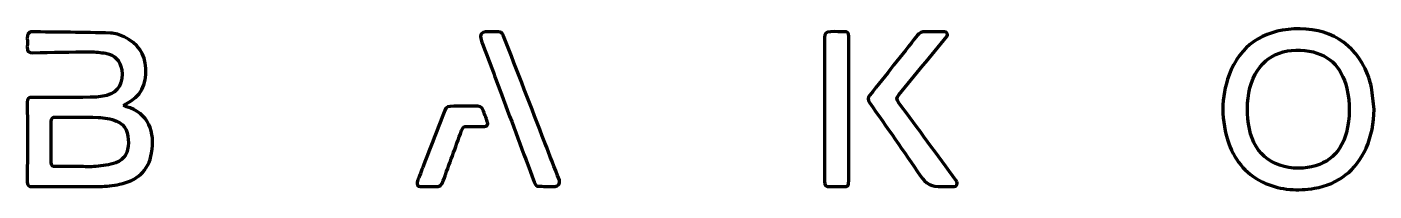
# Model space of a CAD drawing. Header units: inches. Extents: x 89 to 534, y -315 to -261.
import ezdxf

# ---------------------------------------------------------------- set-up
doc = ezdxf.new("R2010")
doc.units = ezdxf.units.IN
doc.header["$MEASUREMENT"] = 0
doc.layers.add('Calque 1', color=7, linetype='Continuous')

msp = doc.modelspace()

# ---------------------------------------------------------------- linework, layer by layer
at = {"layer": 'Calque 1', "color": 7, "lineweight": 158, "true_color": 0xffffff}
for points, knots in [([(534.16, -288.28), (534.08, -292.73), (533.38, -297.03), (531.53, -301.05), (528.15, -308.38), (522.52, -312.92), (514.5, -314.28), (508.98, -315.22), (503.55, -314.93), (498.36, -312.67), (492.41, -310.09), (488.39, -305.58), (486.25, -299.55), (483.58, -292.03), (483.49, -284.31), (486.3, -276.85), (489.97, -267.15), (497.31, -262.24), (507.68, -261.65), (518.94, -261), (527.98, -266.43), (532.01, -276.57), (532.57, -277.99), (533.04, -279.49), (533.3, -281), (533.7, -283.41), (533.89, -285.85), (534.16, -288.28)], [0, 0, 0, 0, 1, 1, 1, 2, 2, 2, 3, 3, 3, 4, 4, 4, 5, 5, 5, 6, 6, 6, 7, 7, 7, 8, 8, 8, 9, 9, 9, 9]), ([(121.21, -286.96), (121.65, -287.16), (121.82, -287.28), (122.02, -287.34), (129.64, -289.39), (131.63, -295.83), (130.48, -302.65), (129.47, -308.59), (125.56, -311.77), (119.92, -312.98), (117.75, -313.45), (115.49, -313.65), (113.27, -313.68), (105.87, -313.76), (98.47, -313.68), (91.07, -313.74), (89.82, -313.74), (89.41, -313.4), (89.41, -312.12), (89.46, -303.39), (89.47, -294.65), (89.41, -285.92), (89.4, -284.53), (89.92, -284.25), (91.18, -284.26), (97.52, -284.31), (103.85, -284.32), (110.19, -284.25), (112.04, -284.23), (113.95, -284.1), (115.72, -283.62), (119.5, -282.58), (121.29, -279.28), (120.59, -275.13), (120.08, -272.07), (118.42, -270.28), (115.32, -269.71), (113.66, -269.41), (111.94, -269.21), (110.25, -269.22), (103.92, -269.25), (97.6, -269.35), (91.27, -269.53), (89.74, -269.57), (89.31, -269.04), (89.42, -267.61), (89.52, -266.34), (89.35, -265.05), (89.49, -263.79), (89.54, -263.36), (90.17, -262.64), (90.53, -262.65), (99.31, -262.7), (108.09, -262.78), (116.86, -263.01), (118.4, -263.06), (120.02, -263.64), (121.44, -264.31), (125.83, -266.38), (128.36, -269.8), (128.58, -274.78), (128.81, -280.01), (126.89, -284.01), (122.11, -286.43), (121.88, -286.55), (121.66, -286.69), (121.21, -286.96)], [0, 0, 0, 0, 1, 1, 1, 2, 2, 2, 3, 3, 3, 4, 4, 4, 5, 5, 5, 6, 6, 6, 7, 7, 7, 8, 8, 8, 9, 9, 9, 10, 10, 10, 11, 11, 11, 12, 12, 12, 13, 13, 13, 14, 14, 14, 15, 15, 15, 16, 16, 16, 17, 17, 17, 18, 18, 18, 19, 19, 19, 20, 20, 20, 21, 21, 21, 22, 22, 22, 22]), ([(265.12, -311.63), (265.5, -312.61), (264.77, -313.66), (263.72, -313.67), (261.7, -313.68), (259.79, -313.69), (257.88, -313.6), (257.5, -313.58), (257.04, -312.74), (256.84, -312.19), (253.21, -302.55), (249.61, -292.89), (246.01, -283.23), (243.72, -277.1), (241.43, -270.98), (239.15, -264.86), (239.14, -264.85), (239.14, -264.84), (239.14, -264.84), (238.74, -263.76), (239.55, -262.62), (240.7, -262.61), (242.4, -262.6), (244.01, -262.6), (245.62, -262.69), (246.02, -262.71), (246.52, -263.5), (246.73, -264.03), (251.29, -275.77), (255.82, -287.52), (260.35, -299.27), (261.94, -303.39), (263.53, -307.5), (265.12, -311.62), (265.12, -311.62), (265.12, -311.63), (265.12, -311.63)], [0, 0, 0, 0, 1, 1, 1, 2, 2, 2, 3, 3, 3, 4, 4, 4, 5, 5, 5, 6, 6, 6, 7, 7, 7, 8, 8, 8, 9, 9, 9, 10, 10, 10, 11, 11, 11, 12, 12, 12, 12]), ([(352.72, -288.05), (352.72, -280.22), (352.75, -272.39), (352.69, -264.57), (352.67, -263.05), (353.09, -262.58), (354.66, -262.57), (356.37, -262.55), (357.81, -262.57), (359.29, -262.58), (360.31, -262.56), (360.7, -263), (360.7, -264), (360.69, -264.27), (360.69, -264.54), (360.69, -264.8), (360.69, -280.4), (360.69, -296), (360.69, -311.61), (360.69, -313.71), (360.69, -313.71), (358.58, -313.71), (357.19, -313.71), (355.86, -313.74), (354.43, -313.73), (353.12, -313.81), (352.68, -313.36), (352.69, -312.01), (352.75, -304.02), (352.72, -296.04), (352.72, -288.05)], [0, 0, 0, 0, 1, 1, 1, 2, 2, 2, 3, 3, 3, 4, 4, 4, 5, 5, 5, 6, 6, 6, 7, 7, 7, 8, 8, 8, 9, 9, 9, 10, 10, 10, 10]), ([(396.35, -312.04), (396.85, -312.73), (396.35, -313.71), (395.49, -313.71), (394.04, -313.71), (392.73, -313.72), (391.4, -313.76), (388.11, -313.85), (386.15, -312.87), (384.33, -310.11), (378.99, -302.23), (373.2, -293.98), (367.54, -285.98), (366.85, -285), (366.92, -284.39), (367.64, -283.5), (372.9, -276.96), (378.13, -270.39), (383.32, -263.8), (383.95, -262.99), (384.93, -262.54), (385.96, -262.57), (388.01, -262.63), (390.07, -262.61), (392.34, -262.6), (393.14, -262.59), (393.6, -263.52), (393.1, -264.15), (393.09, -264.15), (393.09, -264.15), (393.09, -264.16), (387.81, -270.58), (382.54, -277.01), (377.21, -283.38), (376.41, -284.34), (376.42, -284.95), (377.16, -285.95), (383.56, -294.59), (389.92, -303.27), (396.28, -311.95), (396.3, -311.98), (396.32, -312.01), (396.35, -312.04)], [0, 0, 0, 0, 1, 1, 1, 2, 2, 2, 3, 3, 3, 4, 4, 4, 5, 5, 5, 6, 6, 6, 7, 7, 7, 8, 8, 8, 9, 9, 9, 10, 10, 10, 11, 11, 11, 12, 12, 12, 13, 13, 13, 14, 14, 14, 14]), ([(509.25, -307.69), (517.37, -307.66), (523.1, -303.4), (525.03, -295.87), (526.26, -291.04), (526.32, -286.19), (525.18, -281.32), (523.42, -273.85), (518.94, -269.62), (511.35, -268.8), (503.15, -267.9), (496.54, -271.24), (493.7, -279.48), (492.17, -283.9), (492.11, -288.44), (492.7, -293.05), (493.86, -302.08), (500.18, -307.72), (509.25, -307.69)], [0, 0, 0, 0, 1, 1, 1, 2, 2, 2, 3, 3, 3, 4, 4, 4, 5, 5, 5, 6, 6, 6, 6]), ([(241.44, -292.43), (241.71, -293.12), (241.2, -293.87), (240.45, -293.87), (238.42, -293.88), (236.59, -293.9), (234.76, -293.85), (233.67, -293.82), (233.17, -294.2), (232.81, -295.24), (230.84, -300.81), (228.75, -306.33), (226.78, -311.89), (226.3, -313.24), (225.67, -313.86), (224.15, -313.75), (222.48, -313.76), (220.91, -313.73), (219.16, -313.72), (218.43, -313.71), (217.92, -312.97), (218.17, -312.29), (218.91, -310.32), (219.58, -308.52), (220.27, -306.73), (222.6, -300.68), (224.98, -294.64), (227.26, -288.57), (227.76, -287.23), (228.43, -287.26), (230.26, -287.2), (232.91, -287.11), (235.17, -287.11), (237.22, -287.18), (238.71, -287.22), (239.47, -287.18), (239.89, -288.35), (240.36, -289.67), (240.87, -290.97), (241.44, -292.43)], [0, 0, 0, 0, 1, 1, 1, 2, 2, 2, 3, 3, 3, 4, 4, 4, 5, 5, 5, 6, 6, 6, 7, 7, 7, 8, 8, 8, 9, 9, 9, 10, 10, 10, 11, 11, 11, 12, 12, 12, 13, 13, 13, 13]), ([(106.49, -307.13), (108.36, -307.13), (110.24, -307.28), (112.08, -307.09), (114.28, -306.86), (116.55, -306.59), (118.62, -305.87), (121.56, -304.84), (122.79, -302.33), (122.8, -299.32), (122.82, -296.23), (122.01, -293.35), (118.86, -292.1), (116.97, -291.35), (114.85, -290.95), (112.82, -290.87), (108.14, -290.69), (103.45, -290.82), (98.76, -290.77), (97.62, -290.76), (97.3, -291.21), (97.31, -292.29), (97.35, -296.76), (97.36, -301.24), (97.3, -305.71), (97.29, -306.89), (97.77, -307.17), (98.82, -307.15), (101.38, -307.1), (103.94, -307.13), (106.49, -307.13)], [0, 0, 0, 0, 1, 1, 1, 2, 2, 2, 3, 3, 3, 4, 4, 4, 5, 5, 5, 6, 6, 6, 7, 7, 7, 8, 8, 8, 9, 9, 9, 10, 10, 10, 10])]:
    msp.add_open_spline(points, degree=3, knots=knots, dxfattribs=at)

doc.saveas('drawing.dxf')
